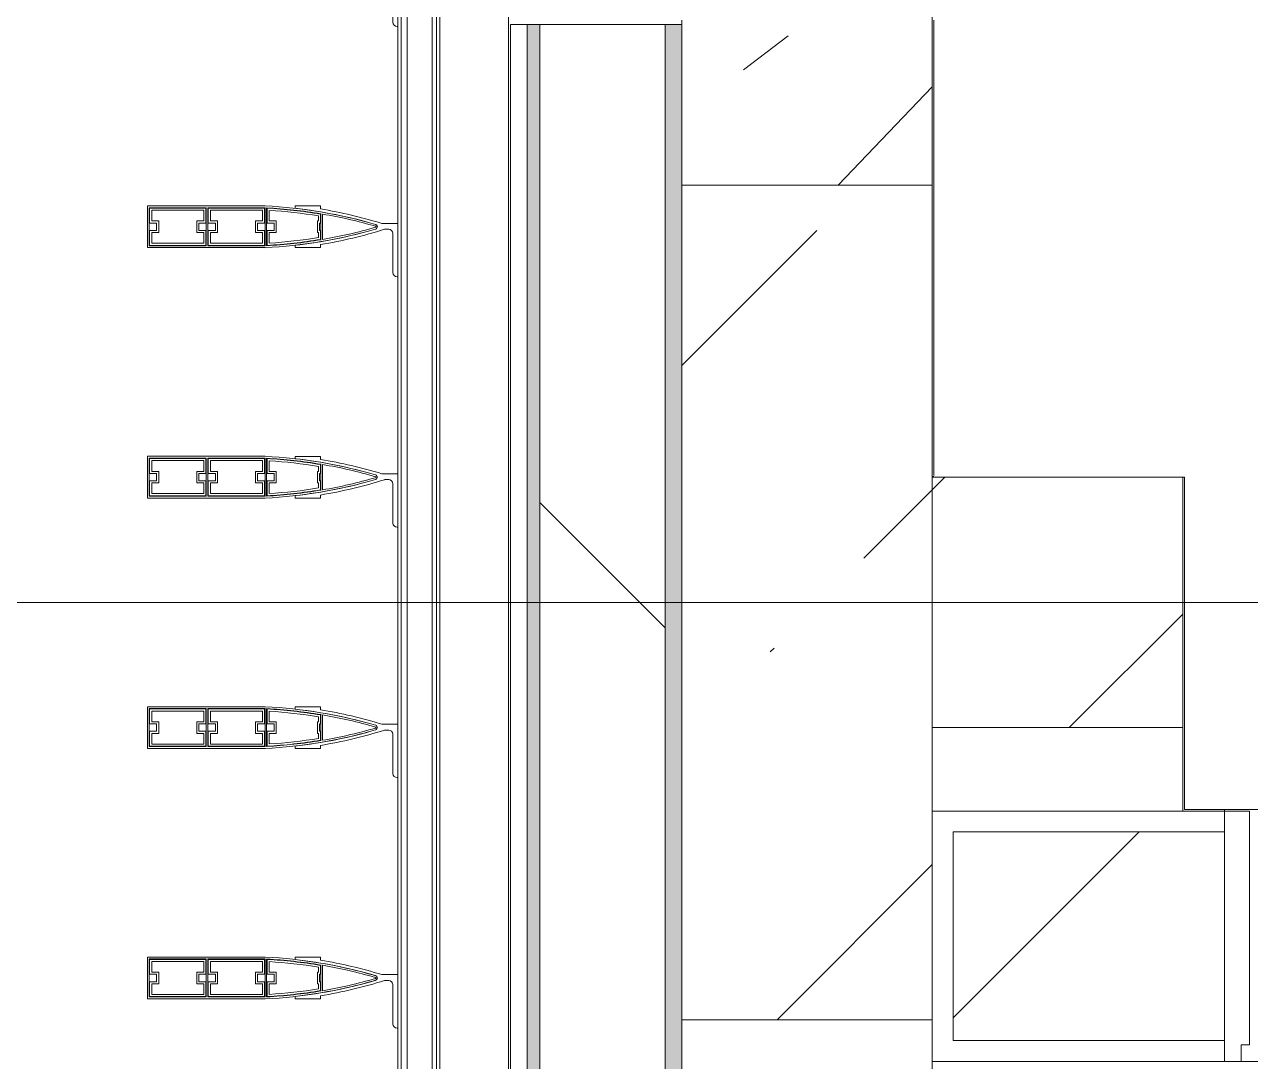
# Model space of a CAD drawing. Header units: millimetres. Extents: x 48966 to 155647, y -43515 to 26217.
# Drawn here: x 56244 to 57713, y 1867 to 3109 of the extents above; entities that cross this region are included whole.
import ezdxf

# ---------------------------------------------------------------- set-up
doc = ezdxf.new("R2010")
doc.units = ezdxf.units.MM
doc.linetypes.add('Осевые', pattern=[6350, 1270, -952.5, 3175, -952.5])
for name, color, linetype, lineweight in [('Двери', 7, 'Continuous', 9), ('Каркас_Импост', 7, 'Continuous', 9), ('Обобщенные модели', 7, 'Continuous', 9), ('Обобщенные модели-1', 7, 'Continuous', 18), ('Общие ребра', 7, 'Continuous', 9), ('Оси-2', 7, 'Осевые', 9), ('Перекрытия', 7, 'Continuous', 9), ('Стены', 7, 'Continuous', 9), ('Стены-1', 7, 'Continuous', 18), ('Штриховка разреза-1', 7, 'Continuous', 9)]:
    doc.layers.add(name, color=color, linetype=linetype, lineweight=lineweight)
doc.layers.add('Штриховка разреза-2', color=7, linetype='Continuous', lineweight=9, true_color=0x787878)
pattern_1 = [(0, (0, 0), (812.8, 203.2), [67.056, -542.544, 67.056, -542.544, -3251.2]), (0, (0, 0), (812.8, 203.2), [-1219.2, 67.056, -1152.144, 67.056, -542.544, -1422.4]), (0, (0, 0), (812.8, 203.2), [-3048, 67.056, -339.344, 67.056, -948.944]), (120, (304.8, 101.6), (-582.37636, 602.30545), [67.056, -542.544, 67.056, -542.544, -3251.2]), (120, (304.8, 101.6), (-582.37636, 602.30545), [-1219.2, 67.056, -1152.144, 67.056, -542.544, -1422.4]), (120, (304.8, 101.6), (-582.37636, 602.30545), [-3048, 67.056, -339.344, 67.056, -948.944]), (240, (406.4, 508), (-230.42364, -805.50545), [67.056, -542.544, 67.056, -542.544, -3251.2]), (240, (406.4, 508), (-230.42364, -805.50545), [-1219.2, 67.056, -1152.144, 67.056, -542.544, -1422.4]), (240, (406.4, 508), (-230.42364, -805.50545), [-3048, 67.056, -339.344, 67.056, -948.944])]
pattern_2 = [(50, (0, 0), (1457.472, -127.512), [152.4, -1676.4]), (355, (0, 0), (-281.942, 1528.454), [121.92, -1341.12]), (100.451, (121.5, -10.6), (1175.54, 1400.933), [129.52, -1424.72]), (46.184, (0, 406.4), (2168.63, -336.34), [228.6, -2514.6]), (96.636, (180.7, 378.4), (1899.22, 1979.42), [194.28, -2137.08]), (351.184, (0, 406.4), (1899.24, 1979.4), [182.88, -2011.68]), (21, (203.2, 304.8), (1212.915, -818.121), [152.4, -1676.4]), (326, (203.2, 304.8), (494.417, 1473.504), [121.92, -1341.12]), (71.451, (304.3, 236.6), (1707.337, 655.37), [129.52, -1424.72]), (37.5, (0, 0), (24.7094, 676.4402), [67.056, -1257.808, 67.056, -1294.384, -1346.2]), (37.5, (0, 0), (24.7094, 676.4402), [-2686.304, 67.056, -1279.144]), (7.5, (0, 0), (534.558, 801.444), [67.056, -709.168, 67.056, -1227.328, -513.08]), (7.5, (0, 0), (534.558, 801.444), [-2070.608, 67.056, -446.024]), (327.5, (-453.14, 0), (1084.7275, -45.831), [67.056, -440.944, 67.056, -1517.904, -2103.12]), (327.5, (-453.14, 0), (1084.7275, -45.831), [-2092.96, 67.056, -2036.064]), (317.5, (-656.3, 0), (1185.035, 203.414), [67.056, -593.344, 67.056, -985.52, -1493.52]), (317.5, (-656.3, 0), (1185.035, 203.414), [-1712.976, 67.056, -1426.464])]

# ---------------------------------------------------------------- blocks, each defined once
blk = doc.blocks.new('Обобщенные модели 2 - Обобщенные модели 2-1035725-План 5-го этажа на отм_ _12_600')
at = {"layer": 'Обобщенные модели'}
h = blk.add_hatch(dxfattribs=at)
h.set_pattern_fill('FP_1', color=256, style=0, pattern_type=2)
h.set_pattern_definition([(45, (0, 0), (168.3798, 617.3926), [793.75, -158.75, 6.706, -152.044])])
h.paths.add_polyline_path([(57031.6, 1917.1), (57331.6, 1917.1), (57331.6, 2267.1), (57631.6, 2267.1), (57631.6, 2567.1), (57331.6, 2567.1), (57331.6, 2917.1), (57031.6, 2917.1), (57031.6, 2377.1)], flags=0)
at = {"layer": 'Обобщенные модели-1'}
for p, q in [((57031.6, 2917.1), (57031.6, 1917.1)), ((57331.6, 2917.1), (57031.6, 2917.1)), ((57331.6, 2567.1), (57331.6, 2917.1)), ((57631.6, 2567.1), (57331.6, 2567.1)), ((57631.6, 2267.1), (57631.6, 2567.1)), ((57331.6, 1917.1), (57331.6, 2267.1)), ((57331.6, 2267.1), (57631.6, 2267.1)), ((57031.6, 1917.1), (57331.6, 1917.1))]:
    blk.add_line(p, q, dxfattribs=at)
blk = doc.blocks.new('Обвязочная балка 1 - Обвязочная балка 1-1451838-План 5-го этажа на отм_ _12_600')
at = {"layer": 'Обобщенные модели'}
for p, q in [((56702.6, 20067.1), (56702.5, -21690.9)), ((56732.4, -21690.9), (56732.5, 20067.1))]:
    blk.add_line(p, q, dxfattribs=at)
at = {"layer": 'Обобщенные модели-1'}
for p, q in [((56691.7, 20067.1), (56691.6, -21690.9)), ((56695.6, -21690.9), (56695.7, 20067.1)), ((56737.7, 20067.1), (56737.6, -21690.9)), ((56741.6, -21690.9), (56741.7, 20067.1))]:
    blk.add_line(p, q, dxfattribs=at)
blk = doc.blocks.new('Профиль ламели228 - Профиль ламели-1515741-План 5-го этажа на отм_ _12_600')
at = {"layer": 'Обобщенные модели-1'}
for p, q in [((64006.9, 24507.1), (64006.9, 24366.2)), ((64056.9, 24507.1), (64006.9, 24507.1)), ((64009.1, 24436.5), (64009.1, 24504.9)), ((64009.1, 24504.9), (64054.7, 24504.9)), ((64027.4, 24504.4), (64009.6, 24504.4)), ((64009.6, 24504.4), (64009.6, 24437)), ((64027.4, 24496), (64027.4, 24504.4)), ((64054.2, 24504.4), (64036.3, 24504.4)), ((64036.3, 24504.4), (64036.3, 24496)), ((64054.2, 24437), (64054.2, 24504.4)), ((64054.7, 24504.9), (64054.7, 24436.5)), ((64056.9, 24366.2), (64056.9, 24507.1)), ((64012.1, 24439.5), (64012.1, 24501.9)), ((64012.1, 24501.9), (64024.9, 24501.9)), ((64024.9, 24501.9), (64024.9, 24493.5)), ((64024.9, 24493.5), (64038.8, 24493.5)), ((64036.3, 24496), (64027.4, 24496)), ((64038.8, 24493.5), (64038.8, 24501.9)), ((64038.8, 24501.9), (64051.7, 24501.9)), ((64051.7, 24501.9), (64051.7, 24439.5)), ((64038.8, 24447.9), (64024.9, 24447.9)), ((64024.9, 24447.9), (64024.9, 24439.5)), ((64027.4, 24437), (64027.4, 24445.4)), ((64027.4, 24445.4), (64036.3, 24445.4)), ((64036.3, 24445.4), (64036.3, 24437)), ((64038.8, 24439.5), (64038.8, 24447.9)), ((64054.7, 24436.5), (64009.1, 24436.5)), ((64009.1, 24434.6), (64054.7, 24434.6)), ((64009.1, 24366.2), (64009.1, 24434.6)), ((64009.6, 24437), (64027.4, 24437)), ((64027.4, 24434.1), (64009.6, 24434.1)), ((64009.6, 24434.1), (64009.6, 24366.7)), ((64024.9, 24439.5), (64012.1, 24439.5)), ((64012.1, 24369.2), (64012.1, 24431.6)), ((64012.1, 24431.6), (64024.9, 24431.6)), ((64024.9, 24431.6), (64024.9, 24423.2)), ((64027.4, 24425.7), (64027.4, 24434.1)), ((64036.3, 24437), (64054.2, 24437)), ((64054.2, 24434.1), (64036.3, 24434.1)), ((64036.3, 24434.1), (64036.3, 24425.7)), ((64051.7, 24439.5), (64038.8, 24439.5)), ((64038.8, 24423.2), (64038.8, 24431.6)), ((64038.8, 24431.6), (64051.7, 24431.6)), ((64051.7, 24431.6), (64051.7, 24369.2)), ((64054.2, 24366.7), (64054.2, 24434.1)), ((64054.7, 24434.6), (64054.7, 24366.2)), ((64024.9, 24423.2), (64038.8, 24423.2)), ((64036.3, 24425.7), (64027.4, 24425.7)), ((64038.8, 24377.6), (64024.9, 24377.6)), ((64024.9, 24377.6), (64024.9, 24369.2)), ((64027.4, 24366.7), (64027.4, 24375.1)), ((64027.4, 24375.1), (64036.3, 24375.1)), ((64036.3, 24375.1), (64036.3, 24366.7)), ((64038.8, 24369.2), (64038.8, 24377.6)), ((64054.7, 24366.2), (64009.1, 24366.2)), ((64009.1, 24364.3), (64054.6, 24364.3)), ((64009.6, 24366.7), (64027.4, 24366.7)), ((64027.4, 24363.8), (64009.6, 24363.8)), ((64024.9, 24369.2), (64012.1, 24369.2)), ((64012.2, 24361.3), (64024.9, 24361.3)), ((64024.9, 24361.3), (64024.9, 24352.9)), ((64027.4, 24355.4), (64027.4, 24363.8)), ((64036.3, 24366.7), (64054.2, 24366.7)), ((64054.2, 24363.8), (64036.3, 24363.8)), ((64036.3, 24363.8), (64036.3, 24355.4)), ((64051.7, 24369.2), (64038.8, 24369.2)), ((64038.8, 24352.9), (64038.8, 24361.3)), ((64038.8, 24361.3), (64051.5, 24361.3)), ((64024.9, 24352.9), (64038.8, 24352.9)), ((64036.3, 24355.4), (64027.4, 24355.4)), ((64009.8, 24330.1), (64006.9, 24330.1)), ((64006.9, 24330.1), (64006.9, 24299.7)), ((64056.8, 24330.1), (64053.9, 24330.1)), ((64056.8, 24299.7), (64056.8, 24330.1)), ((64006.9, 24299.7), (64010.5, 24299.7)), ((64047.4, 24299.2), (64016.3, 24299.2)), ((64016.8, 24299.7), (64027.4, 24299.7)), ((64024.9, 24302.2), (64018.9, 24302.2)), ((64038.8, 24303.5), (64024.9, 24303.5)), ((64024.9, 24303.5), (64024.9, 24302.2)), ((64027.4, 24299.7), (64027.4, 24301)), ((64027.4, 24301), (64036.3, 24301)), ((64036.3, 24301), (64036.3, 24299.7)), ((64036.3, 24299.7), (64046.9, 24299.7)), ((64038.8, 24302.2), (64038.8, 24303.5)), ((64044.8, 24302.2), (64038.8, 24302.2)), ((64053.2, 24299.7), (64056.8, 24299.7)), ((64016.6, 24297.3), (64047.1, 24297.3)), ((64035.9, 24207.1), (64035.9, 24226.3)), ((64023.9, 24213.1), (63976.9, 24213.1)), ((64028.9, 24223), (64028.9, 24218.1)), ((63971.9, 24208.1), (63971.9, 24207.1)), ((63971.9, 24207.1), (64035.9, 24207.1))]:
    blk.add_line(p, q, dxfattribs=at)
for centre, radius, start, end in [((64580.6, 24394.6), 574.5, 182.8338, 196.2258), ((64580.7, 24394.3), 572.3, 183.0109, 189.5715), ((64580.4, 24395.9), 571.8, 183.2193, 189.6867), ((64580.5, 24395.6), 569.3, 183.4571, 189.4457), ((63483.1, 24394.6), 574.5, 343.7742, 357.1662), ((63483.2, 24395.6), 569.3, 350.5543, 356.5429), ((63483.3, 24395.9), 571.8, 350.3133, 356.7807), ((63483, 24394.3), 572.3, 350.4285, 356.9891), ((64580.6, 24394.6), 574.5, 186.4465, 196.2576), ((63483.1, 24394.6), 574.5, 343.7424, 353.5535), ((64577.1, 24394.6), 574.5, 189.5084, 197.3712), ((63486.6, 24394.6), 574.5, 342.9661, 350.4916), ((64549, 24386.8), 539.8, 189.5428, 196.4344), ((63514.7, 24386.8), 539.8, 343.5656, 350.4572), ((64031.9, 24235.1), 3, 200, 340), ((64031.9, 24234.5), 2.84, 196.2576, 343.7424), ((64031.9, 24234.2), 0.645, 196.4344, 343.5656), ((63976.9, 24208.1), 5, 90, 180), ((64023.9, 24218.1), 5, 270, 0)]:
    blk.add_arc(centre, radius, start, end, dxfattribs=at)
blk = doc.blocks.new('Профиль ламели229 - Профиль ламели-1516005-План 5-го этажа на отм_ _12_600')
at = {"layer": 'Обобщенные модели-1'}
for p, q in [((64006.9, 24507.1), (64006.9, 24366.2)), ((64056.9, 24507.1), (64006.9, 24507.1)), ((64009.1, 24436.5), (64009.1, 24504.9)), ((64009.1, 24504.9), (64054.7, 24504.9)), ((64027.4, 24504.4), (64009.6, 24504.4)), ((64009.6, 24504.4), (64009.6, 24437)), ((64027.4, 24496), (64027.4, 24504.4)), ((64054.2, 24504.4), (64036.3, 24504.4)), ((64036.3, 24504.4), (64036.3, 24496)), ((64054.2, 24437), (64054.2, 24504.4)), ((64054.7, 24504.9), (64054.7, 24436.5)), ((64056.9, 24366.2), (64056.9, 24507.1)), ((64012.1, 24439.5), (64012.1, 24501.9)), ((64012.1, 24501.9), (64024.9, 24501.9)), ((64024.9, 24501.9), (64024.9, 24493.5)), ((64024.9, 24493.5), (64038.8, 24493.5)), ((64036.3, 24496), (64027.4, 24496)), ((64038.8, 24493.5), (64038.8, 24501.9)), ((64038.8, 24501.9), (64051.7, 24501.9)), ((64051.7, 24501.9), (64051.7, 24439.5)), ((64038.8, 24447.9), (64024.9, 24447.9)), ((64024.9, 24447.9), (64024.9, 24439.5)), ((64027.4, 24437), (64027.4, 24445.4)), ((64027.4, 24445.4), (64036.3, 24445.4)), ((64036.3, 24445.4), (64036.3, 24437)), ((64038.8, 24439.5), (64038.8, 24447.9)), ((64054.7, 24436.5), (64009.1, 24436.5)), ((64009.1, 24434.6), (64054.7, 24434.6)), ((64009.1, 24366.2), (64009.1, 24434.6)), ((64009.6, 24437), (64027.4, 24437)), ((64027.4, 24434.1), (64009.6, 24434.1)), ((64009.6, 24434.1), (64009.6, 24366.7)), ((64024.9, 24439.5), (64012.1, 24439.5)), ((64012.1, 24369.2), (64012.1, 24431.6)), ((64012.1, 24431.6), (64024.9, 24431.6)), ((64024.9, 24431.6), (64024.9, 24423.2)), ((64027.4, 24425.7), (64027.4, 24434.1)), ((64036.3, 24437), (64054.2, 24437)), ((64054.2, 24434.1), (64036.3, 24434.1)), ((64036.3, 24434.1), (64036.3, 24425.7)), ((64051.7, 24439.5), (64038.8, 24439.5)), ((64038.8, 24423.2), (64038.8, 24431.6)), ((64038.8, 24431.6), (64051.7, 24431.6)), ((64051.7, 24431.6), (64051.7, 24369.2)), ((64054.2, 24366.7), (64054.2, 24434.1)), ((64054.7, 24434.6), (64054.7, 24366.2)), ((64024.9, 24423.2), (64038.8, 24423.2)), ((64036.3, 24425.7), (64027.4, 24425.7)), ((64038.8, 24377.6), (64024.9, 24377.6)), ((64024.9, 24377.6), (64024.9, 24369.2)), ((64027.4, 24366.7), (64027.4, 24375.1)), ((64027.4, 24375.1), (64036.3, 24375.1)), ((64036.3, 24375.1), (64036.3, 24366.7)), ((64038.8, 24369.2), (64038.8, 24377.6)), ((64054.7, 24366.2), (64009.1, 24366.2)), ((64009.1, 24364.3), (64054.6, 24364.3)), ((64009.6, 24366.7), (64027.4, 24366.7)), ((64027.4, 24363.8), (64009.6, 24363.8)), ((64024.9, 24369.2), (64012.1, 24369.2)), ((64012.2, 24361.3), (64024.9, 24361.3)), ((64024.9, 24361.3), (64024.9, 24352.9)), ((64027.4, 24355.4), (64027.4, 24363.8)), ((64036.3, 24366.7), (64054.2, 24366.7)), ((64054.2, 24363.8), (64036.3, 24363.8)), ((64036.3, 24363.8), (64036.3, 24355.4)), ((64051.7, 24369.2), (64038.8, 24369.2)), ((64038.8, 24352.9), (64038.8, 24361.3)), ((64038.8, 24361.3), (64051.5, 24361.3)), ((64024.9, 24352.9), (64038.8, 24352.9)), ((64036.3, 24355.4), (64027.4, 24355.4)), ((64009.8, 24330.1), (64006.9, 24330.1)), ((64006.9, 24330.1), (64006.9, 24299.7)), ((64056.8, 24330.1), (64053.9, 24330.1)), ((64056.8, 24299.7), (64056.8, 24330.1)), ((64006.9, 24299.7), (64010.5, 24299.7)), ((64047.4, 24299.2), (64016.3, 24299.2)), ((64016.8, 24299.7), (64027.4, 24299.7)), ((64024.9, 24302.2), (64018.9, 24302.2)), ((64038.8, 24303.5), (64024.9, 24303.5)), ((64024.9, 24303.5), (64024.9, 24302.2)), ((64027.4, 24299.7), (64027.4, 24301)), ((64027.4, 24301), (64036.3, 24301)), ((64036.3, 24301), (64036.3, 24299.7)), ((64036.3, 24299.7), (64046.9, 24299.7)), ((64038.8, 24302.2), (64038.8, 24303.5)), ((64044.8, 24302.2), (64038.8, 24302.2)), ((64053.2, 24299.7), (64056.8, 24299.7)), ((64016.6, 24297.3), (64047.1, 24297.3)), ((64035.9, 24207.1), (64035.9, 24226.3)), ((64023.9, 24213.1), (63976.9, 24213.1)), ((64028.9, 24223), (64028.9, 24218.1)), ((63971.9, 24208.1), (63971.9, 24207.1)), ((63971.9, 24207.1), (64035.9, 24207.1))]:
    blk.add_line(p, q, dxfattribs=at)
for centre, radius, start, end in [((64580.6, 24394.6), 574.5, 182.8338, 196.2258), ((64580.7, 24394.3), 572.3, 183.0109, 189.5715), ((64580.4, 24395.9), 571.8, 183.2193, 189.6867), ((64580.5, 24395.6), 569.3, 183.4571, 189.4457), ((63483.1, 24394.6), 574.5, 343.7742, 357.1662), ((63483.2, 24395.6), 569.3, 350.5543, 356.5429), ((63483.3, 24395.9), 571.8, 350.3133, 356.7807), ((63483, 24394.3), 572.3, 350.4285, 356.9891), ((64580.6, 24394.6), 574.5, 186.4465, 196.2576), ((63483.1, 24394.6), 574.5, 343.7424, 353.5535), ((64577.1, 24394.6), 574.5, 189.5084, 197.3712), ((63486.6, 24394.6), 574.5, 342.9661, 350.4916), ((64549, 24386.8), 539.8, 189.5428, 196.4344), ((63514.7, 24386.8), 539.8, 343.5656, 350.4572), ((64031.9, 24235.1), 3, 200, 340), ((64031.9, 24234.5), 2.84, 196.2576, 343.7424), ((64031.9, 24234.2), 0.645, 196.4344, 343.5656), ((63976.9, 24208.1), 5, 90, 180), ((64023.9, 24218.1), 5, 270, 0)]:
    blk.add_arc(centre, radius, start, end, dxfattribs=at)
blk = doc.blocks.new('Профиль ламели230 - Профиль ламели-1516269-План 5-го этажа на отм_ _12_600')
at = {"layer": 'Обобщенные модели-1'}
for p, q in [((64006.9, 24507.1), (64006.9, 24366.2)), ((64056.9, 24507.1), (64006.9, 24507.1)), ((64009.1, 24436.5), (64009.1, 24504.9)), ((64009.1, 24504.9), (64054.7, 24504.9)), ((64027.4, 24504.4), (64009.6, 24504.4)), ((64009.6, 24504.4), (64009.6, 24437)), ((64027.4, 24496), (64027.4, 24504.4)), ((64054.2, 24504.4), (64036.3, 24504.4)), ((64036.3, 24504.4), (64036.3, 24496)), ((64054.2, 24437), (64054.2, 24504.4)), ((64054.7, 24504.9), (64054.7, 24436.5)), ((64056.9, 24366.2), (64056.9, 24507.1)), ((64012.1, 24439.5), (64012.1, 24501.9)), ((64012.1, 24501.9), (64024.9, 24501.9)), ((64024.9, 24501.9), (64024.9, 24493.5)), ((64024.9, 24493.5), (64038.8, 24493.5)), ((64036.3, 24496), (64027.4, 24496)), ((64038.8, 24493.5), (64038.8, 24501.9)), ((64038.8, 24501.9), (64051.7, 24501.9)), ((64051.7, 24501.9), (64051.7, 24439.5)), ((64038.8, 24447.9), (64024.9, 24447.9)), ((64024.9, 24447.9), (64024.9, 24439.5)), ((64027.4, 24437), (64027.4, 24445.4)), ((64027.4, 24445.4), (64036.3, 24445.4)), ((64036.3, 24445.4), (64036.3, 24437)), ((64038.8, 24439.5), (64038.8, 24447.9)), ((64054.7, 24436.5), (64009.1, 24436.5)), ((64009.1, 24434.6), (64054.7, 24434.6)), ((64009.1, 24366.2), (64009.1, 24434.6)), ((64009.6, 24437), (64027.4, 24437)), ((64027.4, 24434.1), (64009.6, 24434.1)), ((64009.6, 24434.1), (64009.6, 24366.7)), ((64024.9, 24439.5), (64012.1, 24439.5)), ((64012.1, 24369.2), (64012.1, 24431.6)), ((64012.1, 24431.6), (64024.9, 24431.6)), ((64024.9, 24431.6), (64024.9, 24423.2)), ((64027.4, 24425.7), (64027.4, 24434.1)), ((64036.3, 24437), (64054.2, 24437)), ((64054.2, 24434.1), (64036.3, 24434.1)), ((64036.3, 24434.1), (64036.3, 24425.7)), ((64051.7, 24439.5), (64038.8, 24439.5)), ((64038.8, 24423.2), (64038.8, 24431.6)), ((64038.8, 24431.6), (64051.7, 24431.6)), ((64051.7, 24431.6), (64051.7, 24369.2)), ((64054.2, 24366.7), (64054.2, 24434.1)), ((64054.7, 24434.6), (64054.7, 24366.2)), ((64024.9, 24423.2), (64038.8, 24423.2)), ((64036.3, 24425.7), (64027.4, 24425.7)), ((64038.8, 24377.6), (64024.9, 24377.6)), ((64024.9, 24377.6), (64024.9, 24369.2)), ((64027.4, 24366.7), (64027.4, 24375.1)), ((64027.4, 24375.1), (64036.3, 24375.1)), ((64036.3, 24375.1), (64036.3, 24366.7)), ((64038.8, 24369.2), (64038.8, 24377.6)), ((64054.7, 24366.2), (64009.1, 24366.2)), ((64009.1, 24364.3), (64054.6, 24364.3)), ((64009.6, 24366.7), (64027.4, 24366.7)), ((64027.4, 24363.8), (64009.6, 24363.8)), ((64024.9, 24369.2), (64012.1, 24369.2)), ((64012.2, 24361.3), (64024.9, 24361.3)), ((64024.9, 24361.3), (64024.9, 24352.9)), ((64027.4, 24355.4), (64027.4, 24363.8)), ((64036.3, 24366.7), (64054.2, 24366.7)), ((64054.2, 24363.8), (64036.3, 24363.8)), ((64036.3, 24363.8), (64036.3, 24355.4)), ((64051.7, 24369.2), (64038.8, 24369.2)), ((64038.8, 24352.9), (64038.8, 24361.3)), ((64038.8, 24361.3), (64051.5, 24361.3)), ((64024.9, 24352.9), (64038.8, 24352.9)), ((64036.3, 24355.4), (64027.4, 24355.4)), ((64009.8, 24330.1), (64006.9, 24330.1)), ((64006.9, 24330.1), (64006.9, 24299.7)), ((64056.8, 24330.1), (64053.9, 24330.1)), ((64056.8, 24299.7), (64056.8, 24330.1)), ((64006.9, 24299.7), (64010.5, 24299.7)), ((64047.4, 24299.2), (64016.3, 24299.2)), ((64016.8, 24299.7), (64027.4, 24299.7)), ((64024.9, 24302.2), (64018.9, 24302.2)), ((64038.8, 24303.5), (64024.9, 24303.5)), ((64024.9, 24303.5), (64024.9, 24302.2)), ((64027.4, 24299.7), (64027.4, 24301)), ((64027.4, 24301), (64036.3, 24301)), ((64036.3, 24301), (64036.3, 24299.7)), ((64036.3, 24299.7), (64046.9, 24299.7)), ((64038.8, 24302.2), (64038.8, 24303.5)), ((64044.8, 24302.2), (64038.8, 24302.2)), ((64053.2, 24299.7), (64056.8, 24299.7)), ((64016.6, 24297.3), (64047.1, 24297.3)), ((64035.9, 24207.1), (64035.9, 24226.3)), ((64023.9, 24213.1), (63976.9, 24213.1)), ((64028.9, 24223), (64028.9, 24218.1)), ((63971.9, 24208.1), (63971.9, 24207.1)), ((63971.9, 24207.1), (64035.9, 24207.1))]:
    blk.add_line(p, q, dxfattribs=at)
for centre, radius, start, end in [((64580.6, 24394.6), 574.5, 182.8338, 196.2258), ((64580.7, 24394.3), 572.3, 183.0109, 189.5715), ((64580.4, 24395.9), 571.8, 183.2193, 189.6867), ((64580.5, 24395.6), 569.3, 183.4571, 189.4457), ((63483.1, 24394.6), 574.5, 343.7742, 357.1662), ((63483.2, 24395.6), 569.3, 350.5543, 356.5429), ((63483.3, 24395.9), 571.8, 350.3133, 356.7807), ((63483, 24394.3), 572.3, 350.4285, 356.9891), ((64580.6, 24394.6), 574.5, 186.4465, 196.2576), ((63483.1, 24394.6), 574.5, 343.7424, 353.5535), ((64577.1, 24394.6), 574.5, 189.5084, 197.3712), ((63486.6, 24394.6), 574.5, 342.9661, 350.4916), ((64549, 24386.8), 539.8, 189.5428, 196.4344), ((63514.7, 24386.8), 539.8, 343.5656, 350.4572), ((64031.9, 24235.1), 3, 200, 340), ((64031.9, 24234.5), 2.84, 196.2576, 343.7424), ((64031.9, 24234.2), 0.645, 196.4344, 343.5656), ((63976.9, 24208.1), 5, 90, 180), ((64023.9, 24218.1), 5, 270, 0)]:
    blk.add_arc(centre, radius, start, end, dxfattribs=at)
blk = doc.blocks.new('Профиль ламели231 - Профиль ламели-1516533-План 5-го этажа на отм_ _12_600')
at = {"layer": 'Обобщенные модели-1'}
for p, q in [((64006.9, 24507.1), (64006.9, 24366.2)), ((64056.9, 24507.1), (64006.9, 24507.1)), ((64009.1, 24436.5), (64009.1, 24504.9)), ((64009.1, 24504.9), (64054.7, 24504.9)), ((64027.4, 24504.4), (64009.6, 24504.4)), ((64009.6, 24504.4), (64009.6, 24437)), ((64027.4, 24496), (64027.4, 24504.4)), ((64054.2, 24504.4), (64036.3, 24504.4)), ((64036.3, 24504.4), (64036.3, 24496)), ((64054.2, 24437), (64054.2, 24504.4)), ((64054.7, 24504.9), (64054.7, 24436.5)), ((64056.9, 24366.2), (64056.9, 24507.1)), ((64012.1, 24439.5), (64012.1, 24501.9)), ((64012.1, 24501.9), (64024.9, 24501.9)), ((64024.9, 24501.9), (64024.9, 24493.5)), ((64024.9, 24493.5), (64038.8, 24493.5)), ((64036.3, 24496), (64027.4, 24496)), ((64038.8, 24493.5), (64038.8, 24501.9)), ((64038.8, 24501.9), (64051.7, 24501.9)), ((64051.7, 24501.9), (64051.7, 24439.5)), ((64038.8, 24447.9), (64024.9, 24447.9)), ((64024.9, 24447.9), (64024.9, 24439.5)), ((64027.4, 24437), (64027.4, 24445.4)), ((64027.4, 24445.4), (64036.3, 24445.4)), ((64036.3, 24445.4), (64036.3, 24437)), ((64038.8, 24439.5), (64038.8, 24447.9)), ((64054.7, 24436.5), (64009.1, 24436.5)), ((64009.1, 24434.6), (64054.7, 24434.6)), ((64009.1, 24366.2), (64009.1, 24434.6)), ((64009.6, 24437), (64027.4, 24437)), ((64027.4, 24434.1), (64009.6, 24434.1)), ((64009.6, 24434.1), (64009.6, 24366.7)), ((64024.9, 24439.5), (64012.1, 24439.5)), ((64012.1, 24369.2), (64012.1, 24431.6)), ((64012.1, 24431.6), (64024.9, 24431.6)), ((64024.9, 24431.6), (64024.9, 24423.2)), ((64027.4, 24425.7), (64027.4, 24434.1)), ((64036.3, 24437), (64054.2, 24437)), ((64054.2, 24434.1), (64036.3, 24434.1)), ((64036.3, 24434.1), (64036.3, 24425.7)), ((64051.7, 24439.5), (64038.8, 24439.5)), ((64038.8, 24423.2), (64038.8, 24431.6)), ((64038.8, 24431.6), (64051.7, 24431.6)), ((64051.7, 24431.6), (64051.7, 24369.2)), ((64054.2, 24366.7), (64054.2, 24434.1)), ((64054.7, 24434.6), (64054.7, 24366.2)), ((64024.9, 24423.2), (64038.8, 24423.2)), ((64036.3, 24425.7), (64027.4, 24425.7)), ((64038.8, 24377.6), (64024.9, 24377.6)), ((64024.9, 24377.6), (64024.9, 24369.2)), ((64027.4, 24366.7), (64027.4, 24375.1)), ((64027.4, 24375.1), (64036.3, 24375.1)), ((64036.3, 24375.1), (64036.3, 24366.7)), ((64038.8, 24369.2), (64038.8, 24377.6)), ((64054.7, 24366.2), (64009.1, 24366.2)), ((64009.1, 24364.3), (64054.6, 24364.3)), ((64009.6, 24366.7), (64027.4, 24366.7)), ((64027.4, 24363.8), (64009.6, 24363.8)), ((64024.9, 24369.2), (64012.1, 24369.2)), ((64012.2, 24361.3), (64024.9, 24361.3)), ((64024.9, 24361.3), (64024.9, 24352.9)), ((64027.4, 24355.4), (64027.4, 24363.8)), ((64036.3, 24366.7), (64054.2, 24366.7)), ((64054.2, 24363.8), (64036.3, 24363.8)), ((64036.3, 24363.8), (64036.3, 24355.4)), ((64051.7, 24369.2), (64038.8, 24369.2)), ((64038.8, 24352.9), (64038.8, 24361.3)), ((64038.8, 24361.3), (64051.5, 24361.3)), ((64024.9, 24352.9), (64038.8, 24352.9)), ((64036.3, 24355.4), (64027.4, 24355.4)), ((64009.8, 24330.1), (64006.9, 24330.1)), ((64006.9, 24330.1), (64006.9, 24299.7)), ((64056.8, 24330.1), (64053.9, 24330.1)), ((64056.8, 24299.7), (64056.8, 24330.1)), ((64006.9, 24299.7), (64010.5, 24299.7)), ((64047.4, 24299.2), (64016.3, 24299.2)), ((64016.8, 24299.7), (64027.4, 24299.7)), ((64024.9, 24302.2), (64018.9, 24302.2)), ((64038.8, 24303.5), (64024.9, 24303.5)), ((64024.9, 24303.5), (64024.9, 24302.2)), ((64027.4, 24299.7), (64027.4, 24301)), ((64027.4, 24301), (64036.3, 24301)), ((64036.3, 24301), (64036.3, 24299.7)), ((64036.3, 24299.7), (64046.9, 24299.7)), ((64038.8, 24302.2), (64038.8, 24303.5)), ((64044.8, 24302.2), (64038.8, 24302.2)), ((64053.2, 24299.7), (64056.8, 24299.7)), ((64016.6, 24297.3), (64047.1, 24297.3)), ((64035.9, 24207.1), (64035.9, 24226.3)), ((64023.9, 24213.1), (63976.9, 24213.1)), ((64028.9, 24223), (64028.9, 24218.1)), ((63971.9, 24208.1), (63971.9, 24207.1)), ((63971.9, 24207.1), (64035.9, 24207.1))]:
    blk.add_line(p, q, dxfattribs=at)
for centre, radius, start, end in [((64580.6, 24394.6), 574.5, 182.8338, 196.2258), ((64580.7, 24394.3), 572.3, 183.0109, 189.5715), ((64580.4, 24395.9), 571.8, 183.2193, 189.6867), ((64580.5, 24395.6), 569.3, 183.4571, 189.4457), ((63483.1, 24394.6), 574.5, 343.7742, 357.1662), ((63483.2, 24395.6), 569.3, 350.5543, 356.5429), ((63483.3, 24395.9), 571.8, 350.3133, 356.7807), ((63483, 24394.3), 572.3, 350.4285, 356.9891), ((64580.6, 24394.6), 574.5, 186.4465, 196.2576), ((63483.1, 24394.6), 574.5, 343.7424, 353.5535), ((64577.1, 24394.6), 574.5, 189.5084, 197.3712), ((63486.6, 24394.6), 574.5, 342.9661, 350.4916), ((64549, 24386.8), 539.8, 189.5428, 196.4344), ((63514.7, 24386.8), 539.8, 343.5656, 350.4572), ((64031.9, 24235.1), 3, 200, 340), ((64031.9, 24234.5), 2.84, 196.2576, 343.7424), ((64031.9, 24234.2), 0.645, 196.4344, 343.5656), ((63976.9, 24208.1), 5, 90, 180), ((64023.9, 24218.1), 5, 270, 0)]:
    blk.add_arc(centre, radius, start, end, dxfattribs=at)
blk = doc.blocks.new('Профиль ламели232 - Профиль ламели-1516797-План 5-го этажа на отм_ _12_600')
at = {"layer": 'Обобщенные модели-1'}
for p, q in [((64006.9, 24507.1), (64006.9, 24366.2)), ((64056.9, 24507.1), (64006.9, 24507.1)), ((64009.1, 24436.5), (64009.1, 24504.9)), ((64009.1, 24504.9), (64054.7, 24504.9)), ((64027.4, 24504.4), (64009.6, 24504.4)), ((64009.6, 24504.4), (64009.6, 24437)), ((64027.4, 24496), (64027.4, 24504.4)), ((64054.2, 24504.4), (64036.3, 24504.4)), ((64036.3, 24504.4), (64036.3, 24496)), ((64054.2, 24437), (64054.2, 24504.4)), ((64054.7, 24504.9), (64054.7, 24436.5)), ((64056.9, 24366.2), (64056.9, 24507.1)), ((64012.1, 24439.5), (64012.1, 24501.9)), ((64012.1, 24501.9), (64024.9, 24501.9)), ((64024.9, 24501.9), (64024.9, 24493.5)), ((64024.9, 24493.5), (64038.8, 24493.5)), ((64036.3, 24496), (64027.4, 24496)), ((64038.8, 24493.5), (64038.8, 24501.9)), ((64038.8, 24501.9), (64051.7, 24501.9)), ((64051.7, 24501.9), (64051.7, 24439.5)), ((64038.8, 24447.9), (64024.9, 24447.9)), ((64024.9, 24447.9), (64024.9, 24439.5)), ((64027.4, 24437), (64027.4, 24445.4)), ((64027.4, 24445.4), (64036.3, 24445.4)), ((64036.3, 24445.4), (64036.3, 24437)), ((64038.8, 24439.5), (64038.8, 24447.9)), ((64054.7, 24436.5), (64009.1, 24436.5)), ((64009.1, 24434.6), (64054.7, 24434.6)), ((64009.1, 24366.2), (64009.1, 24434.6)), ((64009.6, 24437), (64027.4, 24437)), ((64027.4, 24434.1), (64009.6, 24434.1)), ((64009.6, 24434.1), (64009.6, 24366.7)), ((64024.9, 24439.5), (64012.1, 24439.5)), ((64012.1, 24369.2), (64012.1, 24431.6)), ((64012.1, 24431.6), (64024.9, 24431.6)), ((64024.9, 24431.6), (64024.9, 24423.2)), ((64027.4, 24425.7), (64027.4, 24434.1)), ((64036.3, 24437), (64054.2, 24437)), ((64054.2, 24434.1), (64036.3, 24434.1)), ((64036.3, 24434.1), (64036.3, 24425.7)), ((64051.7, 24439.5), (64038.8, 24439.5)), ((64038.8, 24423.2), (64038.8, 24431.6)), ((64038.8, 24431.6), (64051.7, 24431.6)), ((64051.7, 24431.6), (64051.7, 24369.2)), ((64054.2, 24366.7), (64054.2, 24434.1)), ((64054.7, 24434.6), (64054.7, 24366.2)), ((64024.9, 24423.2), (64038.8, 24423.2)), ((64036.3, 24425.7), (64027.4, 24425.7)), ((64038.8, 24377.6), (64024.9, 24377.6)), ((64024.9, 24377.6), (64024.9, 24369.2)), ((64027.4, 24366.7), (64027.4, 24375.1)), ((64027.4, 24375.1), (64036.3, 24375.1)), ((64036.3, 24375.1), (64036.3, 24366.7)), ((64038.8, 24369.2), (64038.8, 24377.6)), ((64054.7, 24366.2), (64009.1, 24366.2)), ((64009.1, 24364.3), (64054.6, 24364.3)), ((64009.6, 24366.7), (64027.4, 24366.7)), ((64027.4, 24363.8), (64009.6, 24363.8)), ((64024.9, 24369.2), (64012.1, 24369.2)), ((64012.2, 24361.3), (64024.9, 24361.3)), ((64024.9, 24361.3), (64024.9, 24352.9)), ((64027.4, 24355.4), (64027.4, 24363.8)), ((64036.3, 24366.7), (64054.2, 24366.7)), ((64054.2, 24363.8), (64036.3, 24363.8)), ((64036.3, 24363.8), (64036.3, 24355.4)), ((64051.7, 24369.2), (64038.8, 24369.2)), ((64038.8, 24352.9), (64038.8, 24361.3)), ((64038.8, 24361.3), (64051.5, 24361.3)), ((64024.9, 24352.9), (64038.8, 24352.9)), ((64036.3, 24355.4), (64027.4, 24355.4)), ((64009.8, 24330.1), (64006.9, 24330.1)), ((64006.9, 24330.1), (64006.9, 24299.7)), ((64056.8, 24330.1), (64053.9, 24330.1)), ((64056.8, 24299.7), (64056.8, 24330.1)), ((64006.9, 24299.7), (64010.5, 24299.7)), ((64047.4, 24299.2), (64016.3, 24299.2)), ((64016.8, 24299.7), (64027.4, 24299.7)), ((64024.9, 24302.2), (64018.9, 24302.2)), ((64038.8, 24303.5), (64024.9, 24303.5)), ((64024.9, 24303.5), (64024.9, 24302.2)), ((64027.4, 24299.7), (64027.4, 24301)), ((64027.4, 24301), (64036.3, 24301)), ((64036.3, 24301), (64036.3, 24299.7)), ((64036.3, 24299.7), (64046.9, 24299.7)), ((64038.8, 24302.2), (64038.8, 24303.5)), ((64044.8, 24302.2), (64038.8, 24302.2)), ((64053.2, 24299.7), (64056.8, 24299.7)), ((64016.6, 24297.3), (64047.1, 24297.3)), ((64035.9, 24207.1), (64035.9, 24226.3)), ((64023.9, 24213.1), (63976.9, 24213.1)), ((64028.9, 24223), (64028.9, 24218.1)), ((63971.9, 24208.1), (63971.9, 24207.1)), ((63971.9, 24207.1), (64035.9, 24207.1))]:
    blk.add_line(p, q, dxfattribs=at)
for centre, radius, start, end in [((64580.6, 24394.6), 574.5, 182.8338, 196.2258), ((64580.7, 24394.3), 572.3, 183.0109, 189.5715), ((64580.4, 24395.9), 571.8, 183.2193, 189.6867), ((64580.5, 24395.6), 569.3, 183.4571, 189.4457), ((63483.1, 24394.6), 574.5, 343.7742, 357.1662), ((63483.2, 24395.6), 569.3, 350.5543, 356.5429), ((63483.3, 24395.9), 571.8, 350.3133, 356.7807), ((63483, 24394.3), 572.3, 350.4285, 356.9891), ((64580.6, 24394.6), 574.5, 186.4465, 196.2576), ((63483.1, 24394.6), 574.5, 343.7424, 353.5535), ((64577.1, 24394.6), 574.5, 189.5084, 197.3712), ((63486.6, 24394.6), 574.5, 342.9661, 350.4916), ((64549, 24386.8), 539.8, 189.5428, 196.4344), ((63514.7, 24386.8), 539.8, 343.5656, 350.4572), ((64031.9, 24235.1), 3, 200, 340), ((64031.9, 24234.5), 2.84, 196.2576, 343.7424), ((64031.9, 24234.2), 0.645, 196.4344, 343.5656), ((63976.9, 24208.1), 5, 90, 180), ((64023.9, 24218.1), 5, 270, 0)]:
    blk.add_arc(centre, radius, start, end, dxfattribs=at)
blk = doc.blocks.new('Дверь - Двупольная_001 - ДВ3_24-20-5644216-План 5-го этажа на отм_ _12_600')
at = {"layer": 'Каркас_Импост'}
for p, q in [((-1000, 150), (-970, 150)), ((-1000, -150), (-1000, 150)), ((-970, 150), (-970, -130)), ((-980, -130), (-980, -150)), ((-970, -130), (-980, -130)), ((-980, -150), (-1000, -150))]:
    blk.add_line(p, q, dxfattribs=at)

msp = doc.modelspace()

# ---------------------------------------------------------------- hatches: boundary and pattern name
at = {"layer": 'Штриховка разреза-1'}
h = msp.add_hatch(dxfattribs=at)
h.set_pattern_fill('FP_8', color=256, style=0, pattern_type=2)
h.set_pattern_definition(pattern_1)
h.paths.add_polyline_path([(56861.6, -20890.5), (56861.6, -18490.5), (56846.6, -18490.5), (56846.6, -20890.5)], flags=0)
h.paths.add_polyline_path([(56846.6, -17290.5), (56861.6, -17290.5), (56861.6, -14890.5), (56846.6, -14890.5), (56846.6, -17038.1)], flags=0)
h.paths.add_polyline_path([(56861.6, -13690.5), (56861.6, -12490.5), (56846.6, -12490.5), (56846.6, -13690.5)], flags=0)
h.paths.add_polyline_path([(56846.6, -11290.5), (56861.6, -11290.5), (56861.6, -8890.5), (56846.6, -8890.5), (56846.6, -11022.1)], flags=0)
h.paths.add_polyline_path([(56861.6, -7690.5), (56861.6, -6490.5), (56846.6, -6490.5), (56846.6, -7690.5)], flags=0)
h.paths.add_polyline_path([(56861.6, -5290.5), (56861.6, -2890.5), (56846.6, -2890.5), (56846.6, -5290.5)], flags=0)
h.paths.add_polyline_path([(56861.6, -1690.5), (56861.6, -490.5), (56846.6, -490.5), (56846.6, -1690.5)], flags=0)
h.paths.add_polyline_path([(56846.6, 709.5), (56861.6, 709.5), (56861.6, 3109.5), (56846.6, 3109.5), (56846.6, 736.4)], flags=0)
h.paths.add_polyline_path([(56846.6, 4309.5), (56861.6, 4309.5), (56861.6, 6709.5), (56846.6, 6709.5), (56846.6, 4564.7)], flags=0)
h.paths.add_polyline_path([(56861.6, 7909.5), (56861.6, 9109.5), (56846.6, 9109.5), (56846.6, 7909.5), (56857.9, 7909.5)], flags=0)
h.paths.add_polyline_path([(56846.6, 10309.5), (56861.6, 10309.5), (56861.6, 13949.5), (56846.6, 13949.5), (56846.6, 10580.7)], flags=0)
h.paths.add_polyline_path([(56861.6, 15149.5), (56861.6, 17509.5), (56846.6, 17509.5), (56846.6, 15149.5)], flags=0)
h.paths.add_polyline_path([(56846.6, 18709.5), (56861.6, 18709.5), (56860.2, 19991), (56846.6, 19991), (56846.6, 18784.3)], flags=0)
h = msp.add_hatch(dxfattribs=at)
h.set_pattern_fill('FP_9', color=256, style=0, pattern_type=2)
h.set_pattern_definition([(45, (0, 0), (-707.107, 707.107), []), (135, (0, 0), (-707.107, -707.107), [])])
h.paths.add_polyline_path([(56896.6, -20890.5), (57011.6, -20890.5), (57011.6, -18490.5), (56861.6, -18490.5), (56861.6, -20890.5)], flags=0)
h.paths.add_polyline_path([(56896.6, -17290.5), (57011.6, -17290.5), (57011.6, -14890.5), (56861.6, -14890.5), (56861.6, -17290.5)], flags=0)
h.paths.add_polyline_path([(56896.6, -13690.5), (57011.6, -13690.5), (57011.6, -12490.5), (56861.6, -12490.5), (56861.6, -13690.5)], flags=0)
h.paths.add_polyline_path([(56896.6, -11290.5), (57011.6, -11290.5), (57011.6, -8890.5), (56861.6, -8890.5), (56861.6, -11290.5)], flags=0)
h.paths.add_polyline_path([(56896.6, -7690.5), (57011.6, -7690.5), (57011.6, -6490.5), (56861.6, -6490.5), (56861.6, -7690.5)], flags=0)
h.paths.add_polyline_path([(56896.6, -5290.5), (57011.6, -5290.5), (57011.6, -2890.5), (56861.6, -2890.5), (56861.6, -5290.5)], flags=0)
h.paths.add_polyline_path([(56861.6, -1690.5), (57011.6, -1690.5), (57011.6, -490.5), (56861.6, -490.5), (56861.6, -1451.2)], flags=0)
h.paths.add_polyline_path([(56896.6, 709.5), (57011.6, 709.5), (57011.6, 3109.5), (56861.6, 3109.5), (56861.6, 709.5)], flags=0)
h.paths.add_polyline_path([(56896.6, 4309.5), (57011.6, 4309.5), (57011.6, 9109.5), (56861.6, 9109.5), (56861.6, 7909.5), (56896.6, 7909.5), (56898.6, 7824.5), (56912.6, 7824.5), (56912.6, 7322.5), (56898.6, 7322.5), (56898.6, 7296.5), (56912.6, 7296.5), (56912.6, 6794.5), (56898.6, 6794.5), (56896.6, 6709.5), (56861.6, 6709.5), (56861.6, 4309.5)], flags=0)
h.paths.add_polyline_path([(56896.6, 10309.5), (57011.6, 10309.5), (57011.6, 13949.5), (56861.6, 13949.5), (56861.6, 10309.5)], flags=0)
h.paths.add_polyline_path([(56861.6, 15149.5), (57011.6, 15149.5), (57011.6, 17509.5), (56861.6, 17509.5), (56861.6, 15229.4)], flags=0)
h.paths.add_polyline_path([(56896.6, 18709.5), (57011.6, 18709.5), (57010.2, 19991), (56861.6, 19991), (56861.6, 18709.5)], flags=0)
h = msp.add_hatch(dxfattribs=at)
h.set_pattern_fill('FP_8', color=256, style=0, pattern_type=2)
h.set_pattern_definition(pattern_1)
h.paths.add_polyline_path([(57031.6, -20890.5), (57031.6, -18490.5), (57011.6, -18490.5), (57011.6, -20890.5)], flags=0)
h.paths.add_polyline_path([(57031.6, -17290.5), (57031.6, -14890.5), (57011.6, -14890.5), (57011.6, -17290.5)], flags=0)
h.paths.add_polyline_path([(57031.6, -13690.5), (57031.6, -12490.5), (57011.6, -12490.5), (57011.6, -13690.5)], flags=0)
h.paths.add_polyline_path([(57031.6, -11290.5), (57031.6, -8890.5), (57011.6, -8890.5), (57011.6, -11290.5)], flags=0)
h.paths.add_polyline_path([(57011.6, -7690.5), (57031.6, -7690.5), (57031.6, -6490.5), (57011.6, -6490.5), (57011.6, -7467.2)], flags=0)
h.paths.add_polyline_path([(57031.6, -5290.5), (57031.6, -2890.5), (57011.6, -2890.5), (57011.6, -5290.5)], flags=0)
h.paths.add_polyline_path([(57011.6, -1690.5), (57031.6, -1690.5), (57031.6, -490.5), (57011.6, -490.5), (57011.6, -1451.2)], flags=0)
h.paths.add_polyline_path([(57011.6, 709.5), (57031.6, 709.5), (57031.6, 3109.5), (57011.6, 3109.5), (57011.6, 736.4)], flags=0)
h.paths.add_polyline_path([(57031.6, 4309.5), (57031.6, 9109.5), (57011.6, 9109.5), (57011.6, 4309.5)], flags=0)
h.paths.add_polyline_path([(57011.6, 10309.5), (57031.6, 10309.5), (57031.6, 13949.5), (57011.6, 13949.5), (57011.6, 10580.7)], flags=0)
h.paths.add_polyline_path([(57031.6, 15149.5), (57031.6, 17509.5), (57011.6, 17509.5), (57011.6, 15149.5)], flags=0)
h.paths.add_polyline_path([(57031.6, 18709.5), (57030.2, 19991), (57011.6, 19991), (57011.6, 18709.5)], flags=0)
h = msp.add_hatch(dxfattribs=at)
h.set_pattern_fill('FP_7', color=256, style=0, pattern_type=2)
h.set_pattern_definition(pattern_2)
h.paths.add_polyline_path([(57331.6, 2917.1), (57331.6, 3114.5), (57031.6, 3114.5), (57031.6, 2917.1)], flags=0)
h.paths.add_polyline_path([(57031.6, 4314.5), (57331.6, 4314.5), (57331.6, 5117.1), (57031.6, 5117.1), (57031.6, 4564.7)], flags=0)
h = msp.add_hatch(dxfattribs=at)
h.set_pattern_fill('FP_7', color=256, style=0, pattern_type=2)
h.set_pattern_definition(pattern_2)
h.paths.add_polyline_path([(57031.6, -3182.9), (57331.6, -3182.9), (57331.6, -2890.5), (57031.6, -2890.5), (57031.6, -3092)], flags=0)
h.paths.add_polyline_path([(57331.6, -1690.5), (57331.6, -490.5), (57031.6, -490.5), (57031.6, -1690.5)], flags=0)
h.paths.add_polyline_path([(57331.6, 709.5), (57331.6, 1917.1), (57031.6, 1917.1), (57031.6, 709.5)], flags=0)
at = {"layer": 'Штриховка разреза-2'}
h = msp.add_hatch(dxfattribs=at)
h.set_pattern_fill('FP_40', color=256, style=0, pattern_type=2)
h.set_pattern_definition([(45, (0, 0), (-282.8427, 282.8427), [])])
h.paths.add_polyline_path([(71431.6, 1892.1), (71751.6, 1892.1), (71751.6, 2142.1), (71431.6, 2142.1)], flags=0)
h.paths.add_polyline_path([(69431.6, 1892.1), (69431.6, 2142.1), (65781.6, 2142.1), (65781.6, 1892.1), (68246.5, 1892.1)], flags=0)
h.paths.add_polyline_path([(63606.6, 1892.1), (63606.6, 2142.1), (59681.6, 2142.1), (59681.6, 1892.1), (61583, 1892.1)], flags=0)
h.paths.add_polyline_path([(57681.6, 1892.1), (57681.6, 2142.1), (57356.6, 2142.1), (57356.6, 1892.1), (57418.4, 1892.1)], flags=0)

# ---------------------------------------------------------------- linework, layer by layer
at = {"layer": 'Общие ребра'}
for p, q in [((57331.6, 2917.1), (57331.6, 3114.5)), ((57331.6, 3114.5), (57331.6, 2917.1)), ((56846.6, 709.5), (56846.6, 3109.5)), ((56861.6, 709.5), (56861.6, 3109.5)), ((57011.6, 709.5), (57011.6, 3109.5)), ((57681.6, 2167.1), (57633.6, 2167.1)), ((57633.6, 2167.1), (57681.6, 2167.1)), ((57356.6, 1892.1), (57356.6, 2142.1)), ((57681.6, 2142.1), (57356.6, 2142.1)), ((57681.6, 1892.1), (57356.6, 1892.1)), ((57331.6, 1867.1), (57681.6, 1867.1))]:
    msp.add_line(p, q, dxfattribs=at)
at = {"layer": 'Оси-2'}
for p, q in [((57331.6, 25417.1), (57331.6, -41737.8)), ((150171.6, 2417.1), (50565.6, 2417.1))]:
    msp.add_line(p, q, dxfattribs=at)
at = {"layer": 'Перекрытия'}
for p, q in [((57331.6, 5117.1), (57331.6, 2567.1)), ((57331.6, 2567.1), (57631.6, 2567.1)), ((57631.6, 2567.1), (57631.6, 2267.1)), ((57631.6, 2267.1), (57331.6, 2267.1)), ((57331.6, 2267.1), (57331.6, 2167.1)), ((57331.6, 2167.1), (57681.6, 2167.1)), ((57681.6, 2167.1), (57681.6, 1867.1)), ((57681.6, 1867.1), (57331.6, 1867.1)), ((57331.6, 1867.1), (57331.6, -3532.9)), ((59681.6, 1867.1), (57681.6, 1867.1)), ((57681.6, 1867.1), (59681.6, 1867.1))]:
    msp.add_line(p, q, dxfattribs=at)
at = {"layer": 'Стены'}
for p, q in [((56824.1, -21673.3), (56824.1, 20877.7)), ((57681.6, 2167.1), (57681.6, 2169.1)), ((57681.6, 2169.1), (59681.6, 2169.1)), ((57681.6, 1867.1), (57681.6, 2167.1)), ((59681.6, 1867.1), (57681.6, 1867.1))]:
    msp.add_line(p, q, dxfattribs=at)
at = {"layer": 'Стены-1'}
for p, q in [((57031.6, 3114.5), (57031.6, 2917.1)), ((57333.6, 2569.1), (57333.6, 3114.5)), ((56826.6, 3109.5), (56826.6, 709.5)), ((57031.6, 3109.5), (56826.6, 3109.5)), ((57031.6, 709.5), (57031.6, 3109.5)), ((57031.6, 2917.1), (57331.6, 2917.1)), ((57331.6, 2917.1), (57331.6, 2568.1)), ((57331.6, 2568.1), (57333.6, 2568.1)), ((57631.6, 2567.1), (57631.6, 2167.1)), ((57633.6, 2567.1), (57631.6, 2567.1)), ((57633.6, 2169.1), (57633.6, 2567.1)), ((57633.6, 2167.1), (57331.6, 2167.1)), ((57331.6, 2167.1), (57331.6, 2142.1)), ((57631.6, 2167.1), (57633.6, 2167.1)), ((57681.6, 2169.1), (57633.6, 2169.1)), ((57681.6, 2167.1), (57681.6, 2169.1)), ((57681.6, 1867.1), (57681.6, 2167.1)), ((57331.6, 2142.1), (57331.6, 1892.1)), ((57331.6, 1917.1), (57031.6, 1917.1)), ((57031.6, 1917.1), (57031.6, 709.5)), ((57331.6, 1865.1), (57331.6, 1917.1)), ((57331.6, 1892.1), (57331.6, 1867.1))]:
    msp.add_line(p, q, dxfattribs=at)

# ---------------------------------------------------------------- block references
at = {"layer": 'Двери'}
msp.add_blockref('Дверь - Двупольная_001 - ДВ3_24-20-5644216-План 5-го этажа на отм_ _12_600', (58681.6, 2017.1), dxfattribs=at)
at = {"layer": 'Обобщенные модели'}
for name in ['Обвязочная балка 1 - Обвязочная балка 1-1451838-План 5-го этажа на отм_ _12_600', 'Обобщенные модели 2 - Обобщенные модели 2-1035725-План 5-го этажа на отм_ _12_600']:
    msp.add_blockref(name, (0, 0), dxfattribs=at)
at = {"layer": 'Обобщенные модели', "rotation": 90}
for name, p in [('Профиль ламели232 - Профиль ламели-1516797-План 5-го этажа на отм_ _12_600', (80898.7, -60864.7)), ('Профиль ламели231 - Профиль ламели-1516533-План 5-го этажа на отм_ _12_600', (80898.7, -61164.7)), ('Профиль ламели230 - Профиль ламели-1516269-План 5-го этажа на отм_ _12_600', (80898.7, -61464.7)), ('Профиль ламели229 - Профиль ламели-1516005-План 5-го этажа на отм_ _12_600', (80898.7, -61764.7)), ('Профиль ламели228 - Профиль ламели-1515741-План 5-го этажа на отм_ _12_600', (80898.7, -62064.7))]:
    msp.add_blockref(name, p, dxfattribs=at)

doc.saveas('drawing.dxf')
